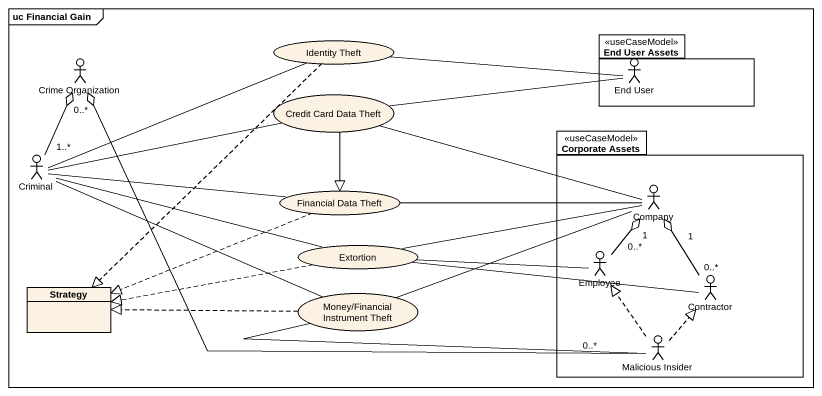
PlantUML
@startuml
mainframe uc Financial Gain
allowmixing
hide circle
hide empty members
usecase "Identity Theft" as Identity_Theft
package "End User Assets" as End_User_Assets <<useCaseModel>> {
  actor "End User" as End_User
}
actor "Crime Organization" as Crime_Organization
usecase "Credit Card Data Theft" as Credit_Card_Data_Theft
actor Criminal
package "Corporate Assets" as Corporate_Assets <<useCaseModel>> {
  actor Company
  actor Employee
  actor Contractor
  actor "Malicious Insider" as Malicious_Insider
}
usecase "Financial Data Theft" as Financial_Data_Theft
usecase Extortion
class Strategy
usecase "Money/Financial Instrument Theft" as Money_Financial_Instrument
Identity_Theft -right- End_User
Identity_Theft ..|> Strategy
Crime_Organization "0..*" o-- "1..*" Criminal
Crime_Organization o-right- "0..*" Malicious_Insider
Credit_Card_Data_Theft -right- End_User
Credit_Card_Data_Theft --|> Financial_Data_Theft
Credit_Card_Data_Theft -right- Company
Criminal -right- Identity_Theft
Criminal -right- Credit_Card_Data_Theft
Criminal -right- Financial_Data_Theft
Criminal -right- Extortion
Criminal -right- Money_Financial_Instrument
Financial_Data_Theft -right- Company
Financial_Data_Theft .left.|> Strategy
Company "1" o-- "0..*" Employee
Company "1" o-- "0..*" Contractor
Extortion -right- Company
Extortion -right- Employee
Extortion .left.|> Strategy
Extortion -right- Contractor
Money_Financial_Instrument -right- Company
Money_Financial_Instrument .left.|> Strategy
Money_Financial_Instrument -right- Malicious_Insider
Malicious_Insider .up.|> Employee
Malicious_Insider .up.|> Contractor
@enduml
